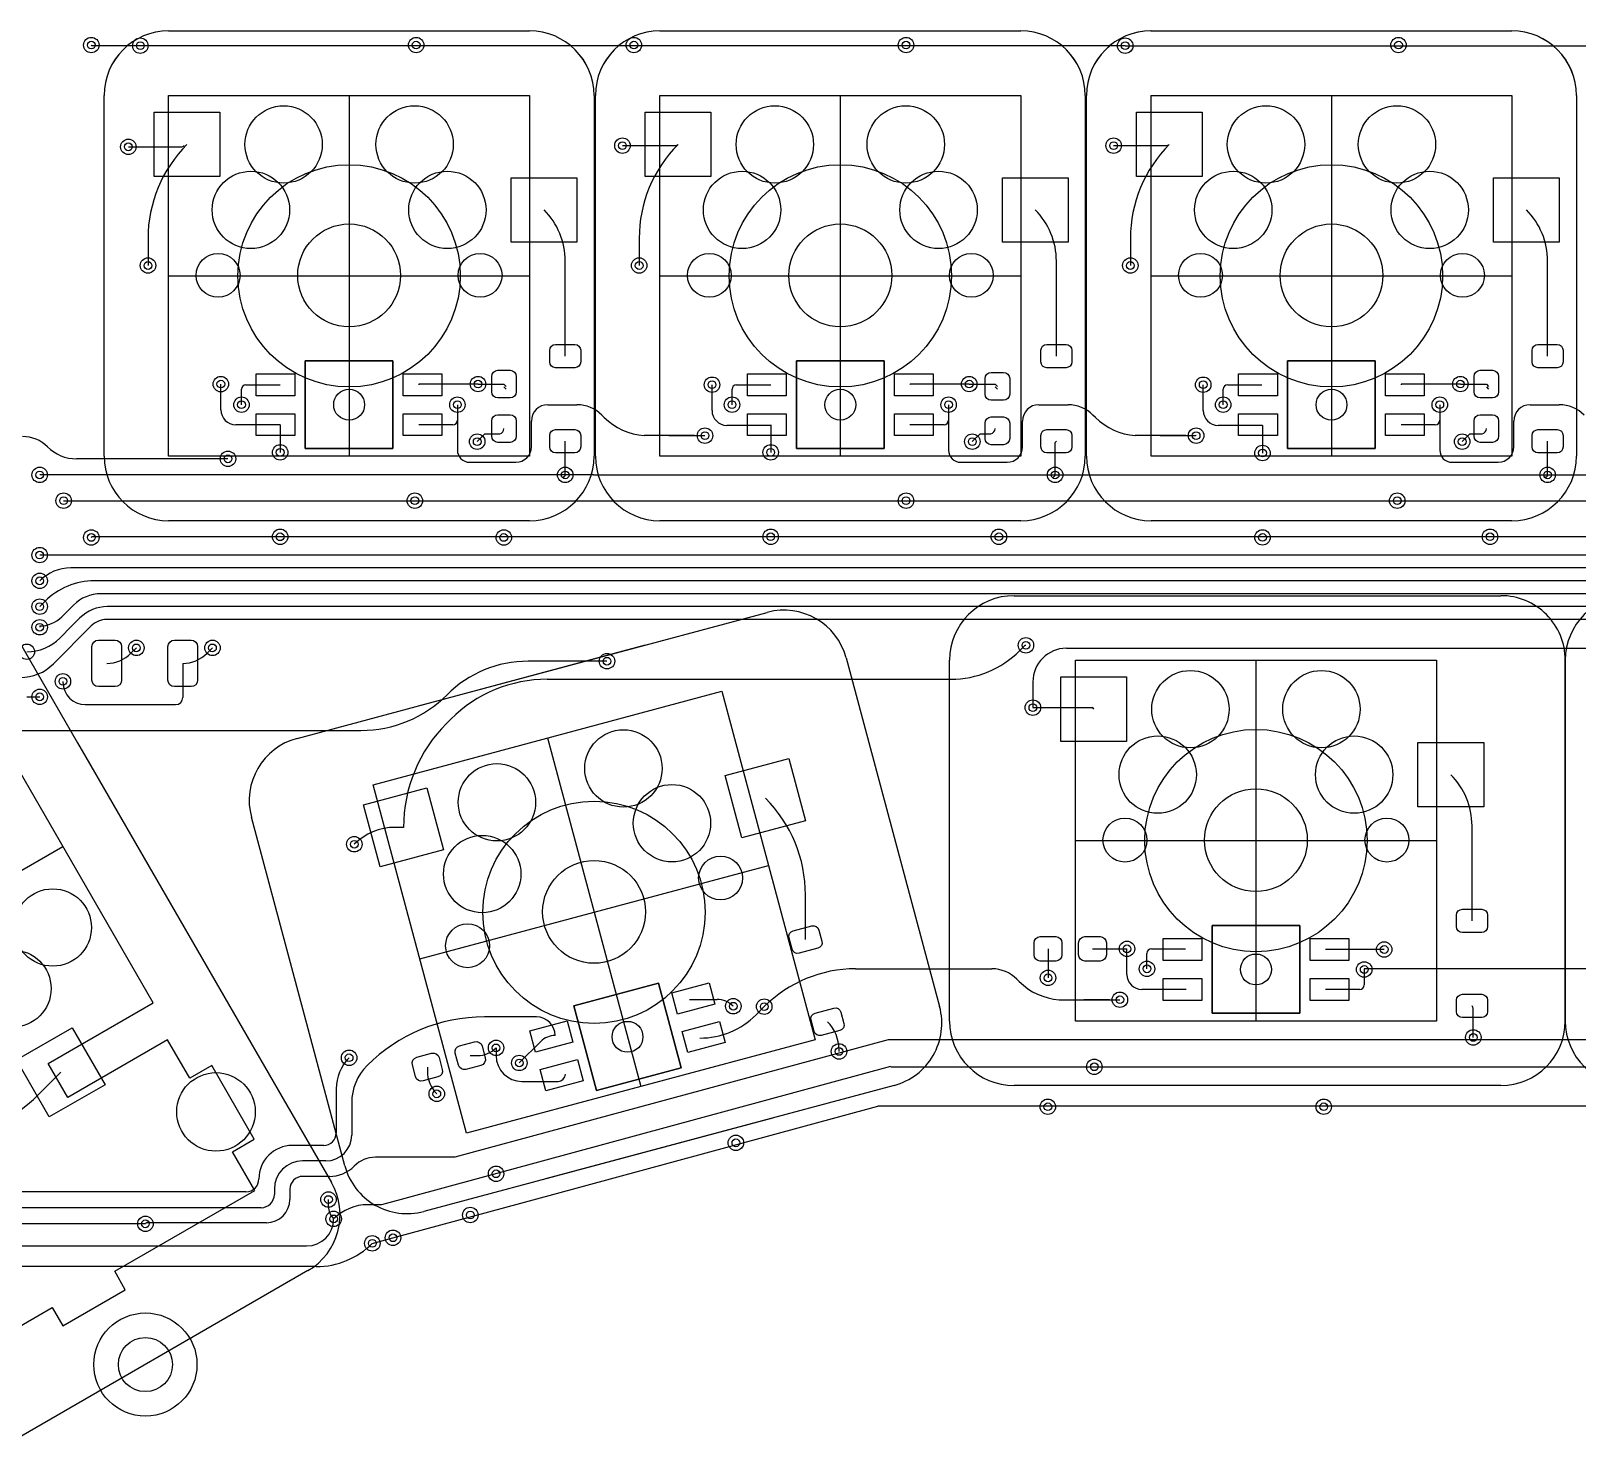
# Model space of a CAD drawing. Header units: millimetres. Extents: x -171 to 83, y -111 to 20.
# Drawn here: x -107.5 to -47.6, y -102.7 to -47.7 of the extents above; entities that cross this region are included whole.
import ezdxf

# ---------------------------------------------------------------- set-up
doc = ezdxf.new("R2010")
doc.units = ezdxf.units.MM
doc.layers.add('livello 5', color=18, linetype='Continuous', lineweight=25, true_color=0x000000)
doc.layers.add('livello 6', color=18, linetype='Continuous', lineweight=25, true_color=0x000000)

msp = doc.modelspace()

# ---------------------------------------------------------------- linework, layer by layer
at = {"layer": 'livello 5', "color": 250, "true_color": 0x3d3d3d, "flags": 128}
for points in [[(-102.198, -47.6503, 0.41421356), (-104.698, -50.1503)], [(-102.198, -47.6505, 0.41419013), (-104.698, -50.1505)], [(-85.699, -50.1503, 0.41421356), (-88.199, -47.6503)], [(-85.6991, -50.1504, 0.41421356), (-88.199, -47.6505)], [(-83.148, -47.6503, 0.41421356), (-85.648, -50.1503)], [(-83.148, -47.6505, 0.41419013), (-85.648, -50.1505)], [(-66.649, -50.1503, 0.41421356), (-69.149, -47.6503)], [(-66.6491, -50.1504, 0.41421356), (-69.149, -47.6505)], [(-64.099, -47.6505, 0.41419013), (-66.599, -50.1505)], [(-64.098, -47.6503, 0.41421356), (-66.598, -50.1503)], [(-47.6001, -50.1504, 0.41421356), (-50.1, -47.6505)], [(-47.599, -50.1503, 0.41421356), (-50.099, -47.6503)], [(-104.698, -64.15, 0.41421356), (-102.198, -66.65)], [(-88.199, -66.65, 0.41421356), (-85.699, -64.15)], [(-85.648, -64.15, 0.41421356), (-83.148, -66.65)], [(-69.149, -66.65, 0.41421356), (-66.649, -64.15)], [(-66.598, -64.15, 0.41421356), (-64.098, -66.65)], [(-50.099, -66.65, 0.41421356), (-47.599, -64.15)], [(-69.4109, -69.5581, 0.41421356), (-71.9109, -72.0581)], [(-48.0298, -72.0581, 0.41422528), (-50.5299, -69.5581)], [(-45.5299, -69.5581, 0.41421356), (-48.0299, -72.0581)], [(-75.9201, -71.9733, 0.4141983), (-78.982, -70.2055)], [(-97.2196, -75.0923, 0.41420738), (-98.9874, -78.1541)], [(-74.0645, -88.5578, 0.41422173), (-72.2967, -85.4959)], [(-71.9108, -86.0578, 0.41420185), (-69.4109, -88.5578)], [(-50.5299, -88.5578, 0.41421356), (-48.0299, -86.0578)], [(-48.0298, -86.0578, 0.41420185), (-45.5299, -88.5578)], [(-95.364, -91.6768, 0.41422173), (-92.3021, -93.4446)], [(-96.7997, -95.7408, 0.41419754), (-95.8846, -92.3257)]]:
    msp.add_lwpolyline(points, format="xyb", dxfattribs=at)
for points in [[(-102.198, -47.6503), (-88.199, -47.6503)], [(-102.198, -47.6504), (-88.199, -47.6504)], [(-83.148, -47.6503), (-69.149, -47.6503)], [(-83.148, -47.6504), (-69.149, -47.6504)], [(-64.099, -47.6504), (-50.1, -47.6504)], [(-64.098, -47.6503), (-50.099, -47.6503)], [(-104.698, -64.15), (-104.698, -50.1503)], [(-102.198, -50.1503), (-88.199, -50.1503)], [(-102.198, -64.15), (-102.198, -50.1503)], [(-102.198, -50.1504), (-88.199, -50.1504)], [(-95.1985, -50.1504), (-95.1985, -64.1504)], [(-88.199, -50.1503), (-88.199, -64.15)], [(-85.699, -50.1503), (-85.699, -64.15)], [(-85.648, -64.15), (-85.648, -50.1503)], [(-83.148, -50.1503), (-69.149, -50.1503)], [(-83.148, -64.15), (-83.148, -50.1503)], [(-83.148, -50.1504), (-69.149, -50.1504)], [(-76.1485, -50.1504), (-76.1485, -64.1504)], [(-69.149, -50.1503), (-69.149, -64.15)], [(-66.649, -50.1503), (-66.649, -64.15)], [(-66.598, -64.15), (-66.598, -50.1503)], [(-64.099, -50.1504), (-50.1, -50.1504)], [(-64.098, -64.15), (-64.098, -50.1503)], [(-64.098, -50.1503), (-50.099, -50.1503)], [(-57.0985, -50.1504), (-57.0985, -64.1504)], [(-50.099, -50.1503), (-50.099, -64.15)], [(-47.599, -50.1503), (-47.599, -64.15)], [(-102.198, -57.1504), (-88.199, -57.1504)], [(-102.198, -57.1504), (-88.199, -57.1504)], [(-83.148, -57.1504), (-69.149, -57.1504)], [(-83.148, -57.1504), (-69.149, -57.1504)], [(-64.098, -57.1504), (-50.099, -57.1504)], [(-64.098, -57.1504), (-50.099, -57.1504)], [(-112.4091, -63.7045), (-105.7362, -75.2623)], [(-88.199, -64.15), (-102.198, -64.15)], [(-69.149, -64.15), (-83.148, -64.15)], [(-50.099, -64.15), (-64.098, -64.15)], [(-88.199, -66.65), (-102.198, -66.65)], [(-69.149, -66.65), (-83.148, -66.65)], [(-50.099, -66.65), (-64.098, -66.65)], [(-69.4109, -69.5581), (-55.4119, -69.5581)], [(-64.5289, -69.5581), (-50.5299, -69.5581)], [(-92.504, -73.8287), (-78.982, -70.2055)], [(-97.2196, -75.0923), (-83.6976, -71.4691)], [(-75.9201, -71.9733), (-72.2967, -85.4959)], [(-71.9109, -86.0578), (-71.9109, -72.0581)], [(-67.0289, -86.0576), (-67.0289, -72.0581)], [(-67.0289, -72.0581), (-53.0299, -72.0581)], [(-60.0294, -72.0579), (-60.0294, -86.0579)], [(-53.0299, -72.0581), (-53.0299, -86.0576)], [(-48.0299, -86.0578), (-48.0299, -72.0581)], [(-48.0299, -72.0581), (-48.0299, -86.0578)], [(-102.7994, -85.3495), (-109.7994, -73.2251)], [(-94.2722, -76.8907), (-80.7493, -73.2672)], [(-80.7493, -73.2672), (-77.1259, -86.7897)], [(-105.7362, -75.2623), (-105.4096, -75.828)], [(-87.5108, -75.0788), (-83.8873, -88.6018)], [(-105.4096, -75.828), (-95.8846, -92.3257)], [(-90.6489, -90.4132), (-94.2722, -76.8907)], [(-95.364, -91.6768), (-98.9874, -78.1541)], [(-67.0289, -79.0579), (-53.0299, -79.0579)], [(-118.4234, -86.2871), (-106.2991, -79.2871)], [(-118.4233, -86.287), (-106.2992, -79.2872)], [(-92.46, -83.6519), (-78.938, -80.0287)], [(-106.8701, -87.6997), (-102.7994, -85.3495)], [(-53.0299, -86.0576), (-67.0289, -86.0576)], [(-102.2361, -86.7852), (-106.1076, -89.0204)], [(-101.3741, -88.2782), (-102.2361, -86.7852)], [(-77.1259, -86.7897), (-90.6489, -90.4132)], [(-106.1076, -89.0204), (-106.8701, -87.6997)], [(-100.5256, -87.7883), (-101.3741, -88.2782)], [(-98.8751, -90.6471), (-100.5256, -87.7883)], [(-74.0645, -88.5578), (-87.5865, -92.181)], [(-55.4119, -88.5578), (-69.4109, -88.5578)], [(-50.5299, -88.5578), (-64.5289, -88.5578)], [(-78.7801, -89.8214), (-92.3021, -93.4446)], [(-99.7236, -91.137), (-98.8751, -90.6471)], [(-98.8611, -92.6309), (-99.7236, -91.137)], [(-104.2912, -95.7659), (-98.8611, -92.6309)], [(-96.7997, -95.7408), (-108.9238, -102.7407)], [(-103.8792, -96.4795), (-104.2912, -95.7659)], [(-106.3042, -97.8796), (-103.8792, -96.4795)], [(-109.5136, -98.7811), (-106.7162, -97.166)], [(-106.7162, -97.166), (-106.3042, -97.8796)]]:
    msp.add_lwpolyline(points, dxfattribs=at)
at = {"layer": 'livello 5', "color": 250, "true_color": 0x2f2d31, "flags": 128}
for points in [[(-96.8985, -60.4504), (-93.4985, -60.4504)], [(-96.8985, -63.8504), (-96.8985, -60.4504)], [(-93.4985, -60.4504), (-96.8985, -60.4504)], [(-96.8985, -60.4504), (-96.8985, -63.8504)], [(-93.4985, -60.4504), (-93.4985, -63.8504)], [(-93.4985, -63.8504), (-93.4985, -60.4504)], [(-77.8485, -60.4504), (-74.4485, -60.4504)], [(-77.8485, -63.8504), (-77.8485, -60.4504)], [(-74.4485, -60.4504), (-77.8485, -60.4504)], [(-77.8485, -60.4504), (-77.8485, -63.8504)], [(-74.4485, -60.4504), (-74.4485, -63.8504)], [(-74.4485, -63.8504), (-74.4485, -60.4504)], [(-58.7985, -60.4504), (-55.3985, -60.4504)], [(-58.7985, -63.8504), (-58.7985, -60.4504)], [(-55.3985, -60.4504), (-58.7985, -60.4504)], [(-58.7985, -60.4504), (-58.7985, -63.8504)], [(-55.3985, -60.4504), (-55.3985, -63.8504)], [(-55.3985, -63.8504), (-55.3985, -60.4504)], [(-93.4985, -63.8504), (-96.8985, -63.8504)], [(-96.8985, -63.8504), (-93.4985, -63.8504)], [(-74.4485, -63.8504), (-77.8485, -63.8504)], [(-77.8485, -63.8504), (-74.4485, -63.8504)], [(-55.3985, -63.8504), (-58.7985, -63.8504)], [(-58.7985, -63.8504), (-55.3985, -63.8504)], [(-61.7294, -85.7579), (-61.7294, -82.3579)], [(-61.7294, -82.3579), (-58.3294, -82.3579)], [(-58.3294, -82.3579), (-61.7294, -82.3579)], [(-61.7294, -82.3579), (-61.7294, -85.7579)], [(-58.3294, -82.3579), (-58.3294, -85.7579)], [(-58.3294, -85.7579), (-58.3294, -82.3579)], [(-86.4827, -85.4673), (-83.1986, -84.5873)], [(-83.1986, -84.5873), (-86.4827, -85.4673)], [(-83.1986, -84.5873), (-82.3186, -87.8715)], [(-82.3186, -87.8715), (-83.1986, -84.5873)], [(-85.6028, -88.7514), (-86.4827, -85.4673)], [(-86.4827, -85.4673), (-85.6028, -88.7514)], [(-58.3294, -85.7579), (-61.7294, -85.7579)], [(-61.7294, -85.7579), (-58.3294, -85.7579)], [(-82.3186, -87.8715), (-85.6028, -88.7514)], [(-85.6028, -88.7514), (-82.3186, -87.8715)]]:
    msp.add_lwpolyline(points, dxfattribs=at)
at = {"layer": 'livello 5', "color": 250, "true_color": 0x3d3d3d}
for centre in [(-95.1985, -57.1504), (-76.1485, -57.1504), (-57.0985, -57.1504), (-60.0294, -79.0579), (-85.699, -81.8403)]:
    msp.add_circle(centre, 4.3114, dxfattribs=at)
at = {"layer": 'livello 6', "color": 133, "true_color": 0x37cbcb, "flags": 128}
for points in [[(-105.1756, -48.223), (-105.1985, -48.2)], [(-103.2985, -48.223), (-105.1756, -48.223)], [(-65.0985, -48.223), (-103.2985, -48.223)], [(-65.0985, -48.223), (-14.4485, -48.223)], [(-100.2135, -50.804), (-100.2135, -53.304), (-102.7635, -53.304), (-102.7635, -50.804), (-100.2135, -50.804)], [(-81.1635, -50.804), (-81.1635, -53.304), (-83.7135, -53.304), (-83.7135, -50.804), (-81.1635, -50.804)], [(-62.1135, -50.804), (-62.1135, -53.304), (-64.6635, -53.304), (-64.6635, -50.804), (-62.1135, -50.804)], [(-103.7604, -52.1466), (-101.7123, -52.1466)], [(-84.5985, -52.1003), (-82.5504, -52.1003)], [(-65.5485, -52.1003), (-63.5004, -52.1003)], [(-86.3635, -53.3439), (-86.3635, -55.8439), (-88.9135, -55.8439), (-88.9135, -53.3439), (-86.3635, -53.3439)], [(-67.3135, -53.3439), (-67.3135, -55.8439), (-69.8635, -55.8439), (-69.8635, -53.3439), (-67.3135, -53.3439)], [(-48.2635, -53.3439), (-48.2635, -55.8439), (-50.8135, -55.8439), (-50.8135, -53.3439), (-48.2635, -53.3439)], [(-102.9985, -55.6994), (-102.9985, -56.7504)], [(-83.9485, -55.6994), (-83.9485, -56.7504)], [(-64.8985, -55.6994), (-64.8985, -56.7504)], [(-86.8172, -60.2651), (-86.8172, -56.5768)], [(-67.7672, -60.2651), (-67.7672, -56.5768)], [(-48.7172, -60.2651), (-48.7172, -56.5768)], [(-86.4422, -59.8151), (-86.3561, -59.8322), (-86.2831, -59.881), (-86.2344, -59.954), (-86.2172, -60.0401), (-86.2172, -60.4901), (-86.2344, -60.5762), (-86.2831, -60.6492), (-86.3561, -60.6979), (-86.4422, -60.7151), (-87.1922, -60.7151), (-87.2783, -60.6979), (-87.3513, -60.6492), (-87.4001, -60.5762), (-87.4172, -60.4901), (-87.4172, -60.0401), (-87.4001, -59.954), (-87.3513, -59.881), (-87.2783, -59.8322), (-87.1922, -59.8151), (-86.4422, -59.8151)], [(-67.3922, -59.8151), (-67.3061, -59.8322), (-67.2331, -59.881), (-67.1844, -59.954), (-67.1672, -60.0401), (-67.1672, -60.4901), (-67.1844, -60.5762), (-67.2331, -60.6492), (-67.3061, -60.6979), (-67.3922, -60.7151), (-68.1422, -60.7151), (-68.2283, -60.6979), (-68.3013, -60.6492), (-68.3501, -60.5762), (-68.3672, -60.4901), (-68.3672, -60.0401), (-68.3501, -59.954), (-68.3013, -59.881), (-68.2283, -59.8322), (-68.1422, -59.8151), (-67.3922, -59.8151)], [(-48.3422, -59.8151), (-48.2561, -59.8322), (-48.1831, -59.881), (-48.1344, -59.954), (-48.1172, -60.0401), (-48.1172, -60.4901), (-48.1344, -60.5762), (-48.1831, -60.6492), (-48.2561, -60.6979), (-48.3422, -60.7151), (-49.0922, -60.7151), (-49.1783, -60.6979), (-49.2513, -60.6492), (-49.3001, -60.5762), (-49.3172, -60.4901), (-49.3172, -60.0401), (-49.3001, -59.954), (-49.2513, -59.881), (-49.1783, -59.8322), (-49.0922, -59.8151), (-48.3422, -59.8151)], [(-98.7985, -61.8005), (-98.7985, -60.9504), (-97.2985, -60.9504), (-97.2985, -61.8005), (-98.7985, -61.8005)], [(-93.0985, -61.8005), (-93.0985, -60.9504), (-91.5985, -60.9504), (-91.5985, -61.8005), (-93.0985, -61.8005)], [(-88.9547, -60.8129), (-88.8638, -60.831), (-88.7868, -60.8825), (-88.7353, -60.9596), (-88.7172, -61.0505), (-88.7172, -61.6504), (-88.7353, -61.7413), (-88.7868, -61.8184), (-88.8638, -61.8699), (-88.9547, -61.8879), (-89.4297, -61.8879), (-89.5206, -61.8699), (-89.5976, -61.8184), (-89.6491, -61.7413), (-89.6672, -61.6504), (-89.6672, -61.0505), (-89.6491, -60.9596), (-89.5976, -60.8825), (-89.5206, -60.831), (-89.4297, -60.8129), (-88.9547, -60.8129)], [(-79.7485, -61.8005), (-79.7485, -60.9504), (-78.2485, -60.9504), (-78.2485, -61.8005), (-79.7485, -61.8005)], [(-74.0485, -61.8005), (-74.0485, -60.9504), (-72.5485, -60.9504), (-72.5485, -61.8005), (-74.0485, -61.8005)], [(-69.8173, -60.9004), (-69.7264, -60.9184), (-69.6494, -60.9699), (-69.5979, -61.047), (-69.5798, -61.1379), (-69.5798, -61.7379), (-69.5979, -61.8287), (-69.6494, -61.9058), (-69.7264, -61.9573), (-69.8173, -61.9754), (-70.2923, -61.9754), (-70.3832, -61.9573), (-70.4602, -61.9058), (-70.5117, -61.8287), (-70.5298, -61.7379), (-70.5298, -61.1379), (-70.5117, -61.047), (-70.4602, -60.9699), (-70.3832, -60.9184), (-70.2923, -60.9004), (-69.8173, -60.9004)], [(-60.6985, -61.8005), (-60.6985, -60.9504), (-59.1985, -60.9504), (-59.1985, -61.8005), (-60.6985, -61.8005)], [(-54.9985, -61.8005), (-54.9985, -60.9504), (-53.4985, -60.9504), (-53.4985, -61.8005), (-54.9985, -61.8005)], [(-50.8547, -60.8129), (-50.7638, -60.831), (-50.6868, -60.8825), (-50.6353, -60.9596), (-50.6172, -61.0505), (-50.6172, -61.6504), (-50.6353, -61.7413), (-50.6868, -61.8184), (-50.7638, -61.8699), (-50.8547, -61.8879), (-51.3297, -61.8879), (-51.4206, -61.8699), (-51.4976, -61.8184), (-51.5491, -61.7413), (-51.5672, -61.6504), (-51.5672, -61.0505), (-51.5491, -60.9596), (-51.4976, -60.8825), (-51.4206, -60.831), (-51.3297, -60.8129), (-50.8547, -60.8129)], [(-100.1735, -62.3505), (-100.1735, -61.3505)], [(-99.3735, -62.1505), (-99.3735, -61.5505)], [(-99.1985, -61.3755), (-97.8735, -61.3755)], [(-90.1985, -61.3504), (-92.4735, -61.3504)], [(-90.1985, -61.3504), (-89.1922, -61.3504)], [(-89.1923, -61.4565), (-89.1048, -61.544)], [(-89.1922, -61.3504), (-89.1048, -61.4379)], [(-81.1235, -62.3754), (-81.1235, -61.3754)], [(-80.3485, -62.1504), (-80.3485, -61.5505)], [(-80.1735, -61.3754), (-78.8485, -61.3754)], [(-71.1485, -61.3504), (-73.4235, -61.3504)], [(-71.1485, -61.3504), (-70.1422, -61.3504)], [(-70.1423, -61.4565), (-70.0548, -61.544)], [(-70.1422, -61.3504), (-70.0548, -61.4379)], [(-62.0735, -62.3754), (-62.0735, -61.3754)], [(-61.2985, -62.1504), (-61.2985, -61.5505)], [(-61.1235, -61.3754), (-59.7985, -61.3754)], [(-52.0985, -61.3504), (-54.3735, -61.3504)], [(-52.0985, -61.3504), (-51.0922, -61.3504)], [(-51.0923, -61.4565), (-51.0048, -61.544)], [(-51.0922, -61.3504), (-51.0048, -61.4379)], [(-90.9985, -62.1504), (-90.9985, -62.7504)], [(-90.9985, -62.1504), (-90.9985, -62.7504)], [(-87.4971, -62.1504), (-86.3642, -62.1504)], [(-71.9485, -62.1504), (-71.9485, -62.7504)], [(-71.9485, -62.1504), (-71.9485, -62.7504)], [(-68.4472, -62.1504), (-67.3142, -62.1504)], [(-52.8985, -62.1504), (-52.8985, -62.7504)], [(-52.8985, -62.1504), (-52.8985, -62.7504)], [(-49.3972, -62.1504), (-48.2642, -62.1504)], [(-97.8735, -62.9255), (-99.5985, -62.9255)], [(-98.7985, -63.3504), (-98.7985, -62.5004), (-97.2985, -62.5004), (-97.2985, -63.3504), (-98.7985, -63.3504)], [(-97.8735, -62.9255), (-97.8735, -64.0003)], [(-93.0985, -63.3504), (-93.0985, -62.5004), (-91.5985, -62.5004), (-91.5985, -63.3504), (-93.0985, -63.3504)], [(-91.1735, -62.9255), (-92.4985, -62.9255)], [(-91.1735, -62.9255), (-92.4985, -62.9255)], [(-90.9985, -62.7504), (-90.9985, -63.9152)], [(-88.9547, -62.5379), (-88.8638, -62.556), (-88.7868, -62.6075), (-88.7353, -62.6846), (-88.7172, -62.7754), (-88.7172, -63.3754), (-88.7353, -63.4663), (-88.7868, -63.5434), (-88.8638, -63.5949), (-88.9547, -63.613), (-89.4297, -63.613), (-89.5206, -63.5949), (-89.5976, -63.5434), (-89.6491, -63.4663), (-89.6672, -63.3754), (-89.6672, -62.7754), (-89.6491, -62.6846), (-89.5976, -62.6075), (-89.5206, -62.556), (-89.4297, -62.5379), (-88.9547, -62.5379)], [(-88.1302, -63.7835), (-88.1302, -62.7835)], [(-85.3057, -62.6433), (-85.3985, -62.5505)], [(-78.8235, -62.9504), (-80.5485, -62.9504)], [(-79.7485, -63.3504), (-79.7485, -62.5004), (-78.2485, -62.5004), (-78.2485, -63.3504), (-79.7485, -63.3504)], [(-78.8485, -62.9255), (-78.8485, -64.0003)], [(-74.0485, -63.3504), (-74.0485, -62.5004), (-72.5485, -62.5004), (-72.5485, -63.3504), (-74.0485, -63.3504)], [(-72.1235, -62.9255), (-73.4485, -62.9255)], [(-72.1235, -62.9255), (-73.4485, -62.9255)], [(-71.9485, -62.7504), (-71.9485, -63.9152)], [(-69.8173, -62.6254), (-69.7264, -62.6434), (-69.6494, -62.6949), (-69.5979, -62.772), (-69.5798, -62.8629), (-69.5798, -63.4629), (-69.5979, -63.5537), (-69.6494, -63.6308), (-69.7264, -63.6823), (-69.8173, -63.7004), (-70.2923, -63.7004), (-70.3832, -63.6823), (-70.4602, -63.6308), (-70.5117, -63.5537), (-70.5298, -63.4629), (-70.5298, -62.8629), (-70.5117, -62.772), (-70.4602, -62.6949), (-70.3832, -62.6434), (-70.2923, -62.6254), (-69.8173, -62.6254)], [(-69.0802, -63.7835), (-69.0802, -62.7835)], [(-66.2557, -62.6433), (-66.3485, -62.5505)], [(-59.7735, -62.9504), (-61.4985, -62.9504)], [(-60.6985, -63.3504), (-60.6985, -62.5004), (-59.1985, -62.5004), (-59.1985, -63.3504), (-60.6985, -63.3504)], [(-59.7735, -62.9504), (-59.7735, -64.0253)], [(-54.9985, -63.3504), (-54.9985, -62.5004), (-53.4985, -62.5004), (-53.4985, -63.3504), (-54.9985, -63.3504)], [(-53.0735, -62.9255), (-54.3985, -62.9255)], [(-53.0735, -62.9255), (-54.3985, -62.9255)], [(-52.8985, -62.7504), (-52.8985, -63.9152)], [(-50.8547, -62.5379), (-50.7638, -62.556), (-50.6868, -62.6075), (-50.6353, -62.6846), (-50.6172, -62.7754), (-50.6172, -63.3754), (-50.6353, -63.4663), (-50.6868, -63.5434), (-50.7638, -63.5949), (-50.8547, -63.613), (-51.3297, -63.613), (-51.4206, -63.5949), (-51.4976, -63.5434), (-51.5491, -63.4663), (-51.5672, -63.3754), (-51.5672, -62.7754), (-51.5491, -62.6846), (-51.4976, -62.6075), (-51.4206, -62.556), (-51.3297, -62.5379), (-50.8547, -62.5379)], [(-50.0302, -63.7835), (-50.0302, -62.7835)], [(-90.2302, -63.5835), (-89.9296, -63.2829)], [(-89.9296, -63.2829), (-89.359, -63.2829)], [(-86.4422, -63.1151), (-86.3561, -63.1322), (-86.2831, -63.181), (-86.2344, -63.254), (-86.2172, -63.3401), (-86.2172, -63.7901), (-86.2344, -63.8762), (-86.2831, -63.9492), (-86.3561, -63.9979), (-86.4422, -64.0151), (-87.1922, -64.0151), (-87.2783, -63.9979), (-87.3513, -63.9492), (-87.4001, -63.8762), (-87.4172, -63.7901), (-87.4172, -63.3401), (-87.4001, -63.254), (-87.3513, -63.181), (-87.2783, -63.1322), (-87.1922, -63.1151), (-86.4422, -63.1151)], [(-82.7985, -63.3481), (-83.7566, -63.3481)], [(-82.7985, -63.3481), (-81.4042, -63.3481)], [(-81.8009, -63.3481), (-82.7985, -63.3481)], [(-81.7985, -63.3504), (-81.8009, -63.3481)], [(-71.0302, -63.5835), (-70.7296, -63.2829)], [(-70.7296, -63.2829), (-70.309, -63.2829)], [(-67.3922, -63.1151), (-67.3061, -63.1322), (-67.2331, -63.181), (-67.1844, -63.254), (-67.1672, -63.3401), (-67.1672, -63.7901), (-67.1844, -63.8762), (-67.2331, -63.9492), (-67.3061, -63.9979), (-67.3922, -64.0151), (-68.1422, -64.0151), (-68.2283, -63.9979), (-68.3013, -63.9492), (-68.3501, -63.8762), (-68.3672, -63.7901), (-68.3672, -63.3401), (-68.3501, -63.254), (-68.3013, -63.181), (-68.2283, -63.1322), (-68.1422, -63.1151), (-67.3922, -63.1151)], [(-63.7485, -63.3481), (-64.7066, -63.3481)], [(-62.7509, -63.3481), (-63.7485, -63.3481)], [(-63.7485, -63.3481), (-62.3542, -63.3481)], [(-62.7485, -63.3504), (-62.7509, -63.3481)], [(-52.0302, -63.5835), (-51.7296, -63.2829)], [(-51.7296, -63.2829), (-51.259, -63.2829)], [(-48.3422, -63.1151), (-48.2561, -63.1322), (-48.1831, -63.181), (-48.1344, -63.254), (-48.1172, -63.3401), (-48.1172, -63.7901), (-48.1344, -63.8762), (-48.1831, -63.9492), (-48.2561, -63.9979), (-48.3422, -64.0151), (-49.0922, -64.0151), (-49.1783, -63.9979), (-49.2513, -63.9492), (-49.3001, -63.8762), (-49.3172, -63.7901), (-49.3172, -63.3401), (-49.3001, -63.254), (-49.2513, -63.181), (-49.1783, -63.1322), (-49.0922, -63.1151), (-48.3422, -63.1151)], [(-86.8172, -64.8731), (-86.8172, -63.5651)], [(-67.8172, -63.6151), (-67.7672, -63.5651)], [(-67.8172, -64.8731), (-67.8172, -63.6151)], [(-48.7172, -64.8731), (-48.7172, -63.5651)], [(-99.8985, -64.2486), (-105.7756, -64.2486)], [(-90.5302, -64.3835), (-88.7302, -64.3835)], [(-71.4802, -64.3835), (-69.6802, -64.3835)], [(-52.4302, -64.3835), (-50.6302, -64.3835)], [(-105.6985, -64.8731), (-107.1985, -64.8731)], [(-85.7172, -64.8731), (-105.6985, -64.8731)], [(-85.7172, -64.8731), (-11.4485, -64.8731)], [(-106.2717, -65.8731), (-12.7985, -65.8731)], [(-105.1717, -67.2731), (-105.1985, -67.3)], [(-13.6985, -67.2731), (-105.1717, -67.2731)], [(-104.9485, -67.9835), (-107.1985, -67.9835)], [(-21.1985, -67.9835), (-104.9485, -67.9835)], [(-104.9485, -68.4835), (-105.9914, -68.4835)], [(-20.9485, -68.4835), (-104.9485, -68.4835)], [(-16.9485, -68.9835), (-105.0772, -68.9835)], [(-18.6985, -69.4835), (-104.8272, -69.4835)], [(-106.9914, -69.7764), (-107.1985, -69.9835)], [(-105.8879, -69.9228), (-106.1985, -70.2335)], [(-20.4485, -69.9835), (-104.5772, -69.9835)], [(-107.1985, -70.7335), (-107.1985, -70.783)], [(-105.1985, -70.7335), (-106.6682, -72.2032)], [(-105.9485, -70.7335), (-106.4182, -71.2032)], [(-106.1985, -70.2335), (-106.345, -70.3799)], [(-105.6379, -70.4228), (-105.9485, -70.7335)], [(-19.4485, -70.4835), (-104.595, -70.4835)], [(-104.0235, -72.8335), (-104.0426, -72.9292), (-104.0968, -73.0103), (-104.1779, -73.0645), (-104.2735, -73.0835), (-104.9235, -73.0835), (-105.0192, -73.0645), (-105.1003, -73.0103), (-105.1545, -72.9292), (-105.1735, -72.8335), (-105.1735, -71.5335), (-105.1545, -71.4378), (-105.1003, -71.3567), (-105.0192, -71.3025), (-104.9235, -71.2835), (-104.2735, -71.2835), (-104.1779, -71.3025), (-104.0968, -71.3567), (-104.0426, -71.4378), (-104.0235, -71.5335), (-104.0235, -72.8335)], [(-101.0735, -72.8335), (-101.0926, -72.9292), (-101.1468, -73.0103), (-101.2279, -73.0645), (-101.3235, -73.0835), (-101.9735, -73.0835), (-102.0692, -73.0645), (-102.1503, -73.0103), (-102.2045, -72.9292), (-102.2235, -72.8335), (-102.2235, -71.5335), (-102.2045, -71.4378), (-102.1503, -71.3567), (-102.0692, -71.3025), (-101.9735, -71.2835), (-101.3235, -71.2835), (-101.2279, -71.3025), (-101.1468, -71.3567), (-101.0926, -71.4378), (-101.0735, -71.5335), (-101.0735, -72.8335)], [(-103.6596, -71.7946), (-103.4485, -71.5835)], [(-100.7096, -71.7946), (-100.4985, -71.5835)], [(-69.0919, -71.5966), (-68.9779, -71.4826)], [(-68.9779, -71.4826), (-68.9494, -71.4826)], [(-67.3795, -71.6), (-47.0985, -71.6)], [(-101.6485, -72.1835), (-101.6485, -73.5018)], [(-85.1985, -72.1), (-88.2601, -72.1)], [(-106.2985, -72.8835), (-106.2985, -72.9152)], [(-87.5161, -72.8), (-71.8542, -72.8)], [(-68.6795, -72.9), (-68.6795, -73.9)], [(-65.0444, -72.7115), (-65.0444, -75.2115), (-67.5944, -75.2115), (-67.5944, -72.7115), (-65.0444, -72.7115)], [(-107.6985, -73.4835), (-107.1985, -73.4835)], [(-105.4302, -73.7835), (-101.9302, -73.7835)], [(-91.4211, -74.517), (-91.2513, -74.3472)], [(-68.6795, -73.9), (-66.3808, -73.9)], [(-111.1068, -74.7833), (-94.7382, -74.7833)], [(-51.1944, -75.2514), (-51.1944, -77.7514), (-53.7444, -77.7514), (-53.7444, -75.2514), (-51.1944, -75.2514)], [(-78.146, -75.8763), (-77.499, -78.2911), (-79.9621, -78.9511), (-80.6091, -76.5363), (-78.146, -75.8763)], [(-92.1815, -77.0075), (-91.5344, -79.4223), (-93.9976, -80.0823), (-94.6446, -77.6675), (-92.1815, -77.0075)], [(-93.0895, -78.5449), (-93.4169, -78.5449)], [(-51.6481, -82.1726), (-51.6481, -78.4843)], [(-77.4985, -82.9), (-77.4985, -81.169)], [(-51.2731, -81.7226), (-51.187, -81.7397), (-51.114, -81.7885), (-51.0652, -81.8615), (-51.0481, -81.9476), (-51.0481, -82.3976), (-51.0652, -82.4837), (-51.114, -82.5567), (-51.187, -82.6054), (-51.2731, -82.6226), (-52.0231, -82.6226), (-52.1092, -82.6054), (-52.1822, -82.5567), (-52.2309, -82.4837), (-52.2481, -82.3976), (-52.2481, -81.9476), (-52.2309, -81.8615), (-52.1822, -81.7885), (-52.1092, -81.7397), (-52.0231, -81.7226), (-51.2731, -81.7226)], [(-77.2528, -82.3683), (-77.1652, -82.3625), (-77.0821, -82.3908), (-77.0161, -82.4486), (-76.9772, -82.5274), (-76.8608, -82.962), (-76.855, -83.0496), (-76.8832, -83.1328), (-76.9411, -83.1988), (-77.0199, -83.2376), (-77.7443, -83.4317), (-77.8319, -83.4375), (-77.915, -83.4092), (-77.981, -83.3514), (-78.0199, -83.2726), (-78.1363, -82.838), (-78.1421, -82.7504), (-78.1139, -82.6672), (-78.056, -82.6012), (-77.9772, -82.5624), (-77.2528, -82.3683)], [(-67.5544, -83.4954), (-67.5725, -83.5863), (-67.6239, -83.6634), (-67.701, -83.7149), (-67.7919, -83.7329), (-68.3919, -83.7329), (-68.4828, -83.7149), (-68.5598, -83.6634), (-68.6113, -83.5863), (-68.6294, -83.4954), (-68.6294, -83.0205), (-68.6113, -82.9296), (-68.5598, -82.8525), (-68.4828, -82.801), (-68.3919, -82.7829), (-67.7919, -82.7829), (-67.701, -82.801), (-67.6239, -82.8525), (-67.5725, -82.9296), (-67.5544, -83.0205), (-67.5544, -83.4954)], [(-68.0919, -83.2579), (-68.0919, -84.3835)], [(-65.8294, -83.4954), (-65.8475, -83.5863), (-65.8989, -83.6634), (-65.976, -83.7149), (-66.0669, -83.7329), (-66.6669, -83.7329), (-66.7578, -83.7149), (-66.8348, -83.6634), (-66.8863, -83.5863), (-66.9044, -83.4954), (-66.9044, -83.0205), (-66.8863, -82.9296), (-66.8348, -82.8525), (-66.7578, -82.801), (-66.6669, -82.7829), (-66.0669, -82.7829), (-65.976, -82.801), (-65.8989, -82.8525), (-65.8475, -82.9296), (-65.8294, -83.0205), (-65.8294, -83.4954)], [(-66.3669, -83.2579), (-65.0294, -83.2579)], [(-65.0294, -84.2579), (-65.0294, -83.2579)], [(-64.0794, -83.2579), (-62.7544, -83.2579)], [(-62.1294, -82.8579), (-62.1294, -83.708), (-63.6294, -83.708), (-63.6294, -82.8579), (-62.1294, -82.8579)], [(-56.4294, -82.8579), (-56.4294, -83.708), (-57.9294, -83.708), (-57.9294, -82.8579), (-56.4294, -82.8579)], [(-55.0544, -83.2829), (-57.3294, -83.2829)], [(-64.2544, -84.0329), (-64.2544, -83.4329)], [(-75.5568, -84.0329), (-70.2701, -84.0329)], [(-69.3044, -84.4329), (-69.2115, -84.5258)], [(-62.1294, -84.4079), (-62.1294, -85.2579), (-63.6294, -85.2579), (-63.6294, -84.4079), (-62.1294, -84.4079)], [(-56.4294, -84.4079), (-56.4294, -85.2579), (-57.9294, -85.2579), (-57.9294, -84.4079), (-56.4294, -84.4079)], [(-46.3891, -84.0329), (-55.8294, -84.0329)], [(-55.8294, -84.0329), (-55.8294, -84.0579)], [(-55.8294, -84.0579), (-55.8294, -84.6579)], [(-81.2339, -84.5785), (-81.0139, -85.3995), (-82.4628, -85.7878), (-82.6828, -84.9667), (-81.2339, -84.5785)], [(-62.7294, -84.833), (-64.4544, -84.833)], [(-56.0044, -84.833), (-57.3294, -84.833)], [(-51.2731, -85.0226), (-51.187, -85.0397), (-51.114, -85.0885), (-51.0652, -85.1615), (-51.0481, -85.2476), (-51.0481, -85.6976), (-51.0652, -85.7837), (-51.114, -85.8567), (-51.187, -85.9054), (-51.2731, -85.9226), (-52.0231, -85.9226), (-52.1092, -85.9054), (-52.1822, -85.8567), (-52.2309, -85.7837), (-52.2481, -85.6976), (-52.2481, -85.2476), (-52.2309, -85.1615), (-52.1822, -85.0885), (-52.1092, -85.0397), (-52.0231, -85.0226), (-51.2731, -85.0226)], [(-81.9933, -85.222), (-80.9299, -85.222)], [(-79.4166, -85.818), (-79.0985, -85.5)], [(-76.3987, -85.5558), (-76.3111, -85.5501), (-76.228, -85.5783), (-76.162, -85.6362), (-76.1231, -85.7149), (-76.0067, -86.1496), (-76.0009, -86.2372), (-76.0291, -86.3203), (-76.087, -86.3863), (-76.1658, -86.4252), (-76.8902, -86.6193), (-76.9778, -86.625), (-77.0609, -86.5968), (-77.1269, -86.5389), (-77.1658, -86.4602), (-77.2822, -86.0255), (-77.288, -85.9379), (-77.2598, -85.8548), (-77.2019, -85.7888), (-77.1231, -85.7499), (-76.3987, -85.5558)], [(-67.6625, -85.2306), (-66.7044, -85.2306)], [(-66.7044, -85.2306), (-65.31, -85.2306)], [(-65.7067, -85.2306), (-66.7044, -85.2306)], [(-65.7044, -85.2329), (-65.7067, -85.2306)], [(-51.5985, -86.6956), (-51.5985, -85.5921)], [(-104.6615, -88.527), (-106.8266, -89.777), (-108.1016, -87.5686), (-105.9365, -86.3186), (-104.6615, -88.527)], [(-87.9289, -85.9), (-89.9514, -85.9)], [(-86.7397, -86.0538), (-86.5197, -86.8748), (-87.9686, -87.263), (-88.1886, -86.442), (-86.7397, -86.0538)], [(-80.8328, -86.0757), (-80.6128, -86.8967), (-82.0617, -87.285), (-82.2817, -86.4639), (-80.8328, -86.0757)], [(-74.2985, -86.7835), (-91.0985, -91.3435)], [(-89.9179, -87.4903), (-89.9118, -87.5828), (-89.9416, -87.6705), (-90.0027, -87.7402), (-90.0858, -87.7812), (-90.6654, -87.9365), (-90.7579, -87.9425), (-90.8456, -87.9127), (-90.9153, -87.8516), (-90.9563, -87.7685), (-91.0792, -87.3097), (-91.0853, -87.2172), (-91.0555, -87.1295), (-90.9944, -87.0598), (-90.9113, -87.0188), (-90.3317, -86.8635), (-90.2392, -86.8575), (-90.1515, -86.8873), (-90.0818, -86.9484), (-90.0408, -87.0315), (-89.9179, -87.4903)], [(-88.5985, -87.6835), (-87.7647, -86.8497)], [(-27.6985, -86.7835), (-74.2985, -86.7835)], [(-91.5841, -87.9368), (-91.5781, -88.0292), (-91.6078, -88.117), (-91.6689, -88.1866), (-91.7521, -88.2276), (-92.3316, -88.3829), (-92.4241, -88.389), (-92.5118, -88.3592), (-92.5815, -88.2981), (-92.6225, -88.215), (-92.7454, -87.7562), (-92.7515, -87.6637), (-92.7217, -87.5759), (-92.6606, -87.5063), (-92.5775, -87.4653), (-91.9979, -87.31), (-91.9055, -87.3039), (-91.8177, -87.3337), (-91.748, -87.3948), (-91.7071, -87.4779), (-91.5841, -87.9368)], [(-90.4985, -87.4), (-90.2228, -87.4)], [(-89.4985, -87.1), (-89.4985, -87.4)], [(-76.1985, -87.2385), (-76.1985, -87.164)], [(-107.2202, -88.8864), (-106.3815, -88.0478)], [(-74.1985, -87.8228), (-93.9485, -93.1835)], [(-92.1648, -87.8465), (-92.1648, -87.9994)], [(-86.3385, -87.551), (-86.1185, -88.372), (-87.5674, -88.7602), (-87.7874, -87.9392), (-86.3385, -87.551)], [(-74.1878, -87.8335), (-66.2985, -87.8335)], [(-66.2985, -87.8335), (-42.6199, -87.8335)], [(-95.6985, -88.6906), (-95.6985, -88.9835)], [(-88.4985, -88.4), (-87.0913, -88.4)], [(-95.6985, -88.9835), (-95.6985, -90.3974)], [(-95.0985, -89.232), (-95.0985, -90.4835)], [(-80.2985, -90.8835), (-74.6985, -89.3635)], [(-44.1985, -89.3635), (-74.6985, -89.3635)], [(-96.6985, -90.8835), (-97.3985, -90.8835)], [(-96.1846, -90.8835), (-96.6985, -90.8835)], [(-87.2985, -92.7835), (-80.2985, -90.8835)], [(-96.0985, -91.4835), (-97.0034, -91.4835)], [(-91.0985, -91.3435), (-94.1777, -91.3435)], [(-95.9642, -92.0835), (-96.9985, -92.0835)], [(-99.1985, -92.6835), (-110.0985, -92.6835)], [(-98.0985, -92.5786), (-98.0985, -92.7835)], [(-97.4985, -92.5835), (-97.4985, -92.9835)], [(-93.4985, -94.4664), (-87.2985, -92.7835)], [(-98.615, -93.3), (-110.35, -93.3)], [(-95.9985, -93.2507), (-95.9985, -92.9835)], [(-93.9485, -93.1835), (-94.4707, -93.1835)], [(-103.0985, -93.9245), (-110.9581, -93.9245)], [(-98.3985, -93.8835), (-103.0575, -93.8835)], [(-94.2985, -94.6835), (-93.4985, -94.4664)], [(-110.7985, -94.7835), (-96.8485, -94.7835)], [(-96.4713, -95.5835), (-110.8743, -95.5835)]]:
    msp.add_lwpolyline(points, dxfattribs=at)
for points in [[(-101.4886, -52.0539, 0.19891478), (-102.9985, -55.6994)], [(-101.7123, -52.1466, 0.19894675), (-101.6004, -52.1003)], [(-82.4386, -52.0539, 0.19891478), (-83.9485, -55.6994)], [(-82.5504, -52.1003, 0.1990148), (-82.4385, -52.0539)], [(-63.3886, -52.0539, 0.19891478), (-64.8985, -55.6994)], [(-63.5004, -52.1003, 0.1990148), (-63.3885, -52.0539)], [(-86.8172, -56.5768, 0.19890479), (-87.6385, -54.594)], [(-67.7672, -56.5768, 0.19890479), (-68.5885, -54.594)], [(-48.7172, -56.5768, 0.19890479), (-49.5385, -54.594)], [(-99.1985, -61.3755, 0.41421356), (-99.3735, -61.5505)], [(-92.4735, -61.3504, 0.41421356), (-92.4985, -61.3754)], [(-80.1735, -61.3754, 0.41421356), (-80.3485, -61.5504)], [(-73.4235, -61.3504, 0.41421356), (-73.4485, -61.3754)], [(-61.1235, -61.3754, 0.41421356), (-61.2985, -61.5504)], [(-54.3735, -61.3504, 0.41421356), (-54.3985, -61.3754)], [(-100.1735, -62.3505, 0.41421356), (-99.5985, -62.9255)], [(-87.4972, -62.1505, 0.41421356), (-88.1302, -62.7835)], [(-85.3985, -62.5504, 0.19890496), (-86.3642, -62.1505)], [(-68.4472, -62.1505, 0.41421356), (-69.0802, -62.7835)], [(-66.3485, -62.5504, 0.19890496), (-67.3142, -62.1505)], [(-49.3972, -62.1505, 0.41421356), (-50.0302, -62.7835)], [(-47.2985, -62.5504, 0.19890496), (-48.2642, -62.1505)], [(-91.1735, -62.9255, 0.41421356), (-90.9985, -62.7505)], [(-91.1735, -62.9255, 0.41421356), (-90.9985, -62.7505)], [(-85.3056, -62.6433, 0.18029176), (-83.7566, -63.3481)], [(-81.1235, -62.3755, 0.41416263), (-80.5485, -62.9504)], [(-72.1235, -62.9255, 0.41421356), (-71.9485, -62.7505)], [(-72.1235, -62.9255, 0.41421356), (-71.9485, -62.7505)], [(-66.2556, -62.6433, 0.18029176), (-64.7066, -63.3481)], [(-62.0735, -62.3755, 0.41416263), (-61.4985, -62.9504)], [(-53.0735, -62.9255, 0.41421356), (-52.8985, -62.7505)], [(-53.0735, -62.9255, 0.41421356), (-52.8985, -62.7505)], [(-106.8985, -63.7835, 0.19891284), (-107.8642, -63.3835)], [(-89.359, -63.2829, 0.34537141), (-89.1922, -63.0754)], [(-81.3986, -63.3505, 0.19784702), (-81.4042, -63.3481)], [(-70.309, -63.2829, 0.34537141), (-70.1422, -63.0754)], [(-62.3486, -63.3505, 0.19784702), (-62.3542, -63.3481)], [(-51.259, -63.2829, 0.34537141), (-51.0922, -63.0754)], [(-106.8986, -63.7835, 0.19891656), (-105.7756, -64.2486)], [(-90.9985, -63.9152, 0.41421356), (-90.5302, -64.3835)], [(-88.7302, -64.3835, 0.41421356), (-88.1302, -63.7835)], [(-71.9485, -63.9152, 0.41421356), (-71.4802, -64.3835)], [(-69.6802, -64.3835, 0.41421356), (-69.0802, -63.7835)], [(-52.8985, -63.9152, 0.41421356), (-52.4302, -64.3835)], [(-50.6302, -64.3835, 0.41421356), (-50.0302, -63.7835)], [(-86.8945, -64.9504, 0.41421356), (-86.8172, -64.8731)], [(-67.8945, -64.9504, 0.41421356), (-67.8172, -64.8731)], [(-48.7945, -64.9504, 0.41421356), (-48.7172, -64.8731)], [(-105.9914, -68.4835, 0.19891219), (-107.1985, -68.9835)], [(-105.0772, -68.9835, 0.19891187), (-106.9914, -69.7764)], [(-104.8272, -69.4835, 0.19891641), (-105.8879, -69.9228)], [(-104.5772, -69.9835, 0.19891641), (-105.6379, -70.4228)], [(-107.1985, -70.7335, 0.19890624), (-106.345, -70.3799)], [(-104.595, -70.4835, 0.19890958), (-105.1985, -70.7335)], [(-107.6985, -71.7335, 0.19890152), (-106.4182, -71.2032)], [(-104.5985, -72.1835, 0.19891278), (-103.6596, -71.7946)], [(-101.6485, -72.1835, 0.19891278), (-100.7096, -71.7946)], [(-71.8542, -72.8, 0.19891887), (-69.1985, -71.7)], [(-69.1985, -71.7, 0.00112671), (-69.0919, -71.5966)], [(-67.3795, -71.6, 0.41421356), (-68.6795, -72.9)], [(-107.9485, -72.7335, 0.19890152), (-106.6682, -72.2032)], [(-88.2601, -72.1, 0.19890674), (-91.3985, -73.4)], [(-106.2985, -72.9152, 0.41421356), (-105.4302, -73.7835)], [(-87.5161, -72.8, 0.19890769), (-91.2513, -74.3472)], [(-101.9302, -73.7835, 0.41421356), (-101.6485, -73.5018)], [(-94.7382, -74.7833, 0.19891804), (-91.3985, -73.4)], [(-66.3194, -73.9614, 0.41421356), (-66.3808, -73.9)], [(-91.4211, -74.517, 0.19891257), (-93.0895, -78.5449)], [(-51.648, -78.4843, 0.19890863), (-52.4694, -76.5015)], [(-77.4986, -81.169, 0.19891026), (-79.054, -77.4137)], [(-93.4169, -78.5448, 0.19890853), (-94.9985, -79.2)], [(-64.0794, -83.2579, 0.41421356), (-64.2544, -83.4329)], [(-75.5568, -84.033, 0.1989085), (-79.0985, -85.5)], [(-69.3044, -84.433, 0.19891284), (-70.2701, -84.033)], [(-69.2115, -84.5258, 0.18029176), (-67.6625, -85.2306)], [(-65.0294, -84.258, 0.41416263), (-64.4544, -84.8329)], [(-56.0044, -84.833, 0.41421356), (-55.8294, -84.658)], [(-80.2986, -85.4835, 0.19888741), (-80.9299, -85.222)], [(-65.3044, -85.2329, 0.1964892), (-65.31, -85.2306)], [(-51.5986, -85.5921, 0.19891143), (-51.6481, -85.4726)], [(-89.9514, -85.9, 0.19890853), (-94.4985, -87.7835)], [(-87.2093, -86.6196, 0.41421356), (-87.9289, -85.9)], [(-81.5921, -86.7192, 0.19890962), (-79.4166, -85.818)], [(-76.1986, -87.164, 0.19890243), (-76.6444, -86.0876)], [(-87.2093, -86.6196, 0.19890609), (-87.7647, -86.8497)], [(-95.1986, -87.4835, 0.19890588), (-95.6985, -88.6906)], [(-90.2228, -87.4, 0.19891393), (-89.4985, -87.1)], [(-89.4985, -87.4, 0.41421356), (-88.4985, -88.4)], [(-94.4986, -87.7835, 0.1989065), (-95.0985, -89.232)], [(-92.1647, -87.9994, 0.1989129), (-91.7985, -88.8835)], [(-87.0913, -88.4, 0.41421356), (-86.8081, -88.1168)], [(-111.5985, -90.7, 0.19891152), (-107.2202, -88.8864)], [(-96.1846, -90.8835, 0.41421356), (-95.6985, -90.3974)], [(-96.0985, -91.4835, 0.41421356), (-95.0985, -90.4835)], [(-97.3985, -90.8835, 0.41421356), (-98.6985, -92.1835)], [(-97.0034, -91.4835, 0.41421356), (-98.0985, -92.5786)], [(-95.9642, -92.0835, 0.19891284), (-94.9985, -91.6835)], [(-94.1777, -91.3435, 0.19891111), (-94.9985, -91.6835)], [(-99.1985, -92.6835, 0.41421356), (-98.6985, -92.1835)], [(-96.9985, -92.0835, 0.41421356), (-97.4985, -92.5835)], [(-98.615, -93.3, 0.41421356), (-98.0985, -92.7835)], [(-98.3985, -93.8835, 0.41421356), (-97.4985, -92.9835)], [(-95.9985, -93.2507, 0.19890958), (-95.7985, -93.7335)], [(-94.4707, -93.1835, 0.19891195), (-95.7985, -93.7335)], [(-103.0575, -93.8835, 0.41421356), (-103.0985, -93.9245)], [(-96.8485, -94.7835, 0.41421356), (-95.7985, -93.7335)], [(-96.4713, -95.5835, 0.19891248), (-94.2985, -94.6835)]]:
    msp.add_lwpolyline(points, format="xyb", dxfattribs=at)
at = {"layer": 'livello 6', "color": 250, "true_color": 0x2f2d31, "flags": 128}
for points in [[(-96.8985, -60.4504), (-93.4985, -60.4504)], [(-96.8985, -63.8504), (-96.8985, -60.4504)], [(-93.4985, -60.4504), (-96.8985, -60.4504)], [(-96.8985, -60.4504), (-96.8985, -63.8504)], [(-93.4985, -60.4504), (-93.4985, -63.8504)], [(-93.4985, -63.8504), (-93.4985, -60.4504)], [(-77.8485, -60.4504), (-74.4485, -60.4504)], [(-77.8485, -63.8504), (-77.8485, -60.4504)], [(-74.4485, -60.4504), (-77.8485, -60.4504)], [(-77.8485, -60.4504), (-77.8485, -63.8504)], [(-74.4485, -60.4504), (-74.4485, -63.8504)], [(-74.4485, -63.8504), (-74.4485, -60.4504)], [(-58.7985, -60.4504), (-55.3985, -60.4504)], [(-58.7985, -63.8504), (-58.7985, -60.4504)], [(-55.3985, -60.4504), (-58.7985, -60.4504)], [(-58.7985, -60.4504), (-58.7985, -63.8504)], [(-55.3985, -60.4504), (-55.3985, -63.8504)], [(-55.3985, -63.8504), (-55.3985, -60.4504)], [(-93.4985, -63.8504), (-96.8985, -63.8504)], [(-96.8985, -63.8504), (-93.4985, -63.8504)], [(-74.4485, -63.8504), (-77.8485, -63.8504)], [(-77.8485, -63.8504), (-74.4485, -63.8504)], [(-55.3985, -63.8504), (-58.7985, -63.8504)], [(-58.7985, -63.8504), (-55.3985, -63.8504)], [(-61.7294, -85.7579), (-61.7294, -82.3579)], [(-61.7294, -82.3579), (-58.3294, -82.3579)], [(-58.3294, -82.3579), (-61.7294, -82.3579)], [(-61.7294, -82.3579), (-61.7294, -85.7579)], [(-58.3294, -82.3579), (-58.3294, -85.7579)], [(-58.3294, -85.7579), (-58.3294, -82.3579)], [(-86.4827, -85.4673), (-83.1986, -84.5873)], [(-83.1986, -84.5873), (-86.4827, -85.4673)], [(-83.1986, -84.5873), (-82.3186, -87.8715)], [(-82.3186, -87.8715), (-83.1986, -84.5873)], [(-85.6028, -88.7514), (-86.4827, -85.4673)], [(-86.4827, -85.4673), (-85.6028, -88.7514)], [(-58.3294, -85.7579), (-61.7294, -85.7579)], [(-61.7294, -85.7579), (-58.3294, -85.7579)], [(-82.3186, -87.8715), (-85.6028, -88.7514)], [(-85.6028, -88.7514), (-82.3186, -87.8715)]]:
    msp.add_lwpolyline(points, dxfattribs=at)
at = {"layer": 'livello 6', "color": 250, "true_color": 0x121212}
for centre, radius in [((-105.1985, -48.2), 0.3), ((-103.2985, -48.223), 0.3), ((-92.5985, -48.2), 0.3), ((-84.1547, -48.2), 0.3), ((-73.5985, -48.2), 0.3), ((-65.0985, -48.223), 0.3), ((-54.4985, -48.2), 0.3), ((-103.7604, -52.1466), 0.3), ((-84.5985, -52.1003), 0.3), ((-65.5485, -52.1003), 0.3), ((-102.9985, -56.7504), 0.3), ((-83.9485, -56.7504), 0.3), ((-64.8985, -56.7504), 0.3), ((-100.1735, -61.3505), 0.3), ((-90.1985, -61.3504), 0.3), ((-81.1235, -61.3754), 0.3), ((-71.1485, -61.3504), 0.3), ((-62.0735, -61.3754), 0.3), ((-52.0985, -61.3504), 0.3), ((-99.3735, -62.1505), 0.3), ((-90.9985, -62.1504), 0.3), ((-80.3485, -62.1504), 0.3), ((-71.9485, -62.1504), 0.3), ((-61.2985, -62.1504), 0.3), ((-52.8985, -62.1504), 0.3), ((-90.2302, -63.5835), 0.3), ((-81.3985, -63.3504), 0.3), ((-71.0302, -63.5835), 0.3), ((-62.3485, -63.3504), 0.3), ((-52.0302, -63.5835), 0.3), ((-99.8985, -64.2486), 0.3), ((-97.8735, -64.0003), 0.3), ((-78.8485, -64.0003), 0.3), ((-59.7735, -64.0253), 0.3), ((-107.1985, -64.8731), 0.3), ((-86.8172, -64.8731), 0.3), ((-67.8172, -64.8731), 0.3), ((-48.7172, -64.8731), 0.3), ((-106.2717, -65.8731), 0.3), ((-92.6485, -65.8731), 0.3), ((-73.5985, -65.8731), 0.3), ((-54.5485, -65.8731), 0.3), ((-105.1985, -67.3), 0.3), ((-97.8735, -67.2732), 0.3), ((-89.1985, -67.3), 0.3), ((-78.8485, -67.2731), 0.3), ((-69.9985, -67.2731), 0.3), ((-59.7735, -67.2981), 0.3), ((-50.9485, -67.2731), 0.3), ((-107.1985, -67.9835), 0.3), ((-107.1985, -68.9835), 0.3), ((-107.1985, -69.9835), 0.3), ((-107.1985, -70.783), 0.3), ((-103.4485, -71.5835), 0.3), ((-100.4985, -71.5835), 0.3), ((-68.9494, -71.4826), 0.3), ((-107.6985, -71.7335), 0.3), ((-85.1985, -72.1), 0.3), ((-106.2985, -72.8835), 0.3), ((-107.1985, -73.4835), 0.3), ((-68.6795, -73.9), 0.3), ((-94.9985, -79.2), 0.3), ((-65.0294, -83.2579), 0.3), ((-55.0544, -83.2829), 0.3), ((-64.2544, -84.0329), 0.3), ((-55.8294, -84.0579), 0.3), ((-68.0919, -84.3835), 0.3), ((-65.3044, -85.2329), 0.3), ((-80.2985, -85.4835), 0.3), ((-79.0985, -85.5), 0.3), ((-89.4985, -87.1), 0.3), ((-76.1985, -87.2385), 0.3), ((-51.5985, -86.6956), 0.3), ((-95.1985, -87.4835), 0.3), ((-88.5985, -87.6835), 0.3), ((-66.2985, -87.8335), 0.3), ((-91.7985, -88.8835), 0.3), ((-68.0985, -89.3835), 0.3), ((-57.3985, -89.3835), 0.3), ((-80.1985, -90.7835), 0.3), ((-89.4985, -91.9835), 0.3), ((-95.9985, -92.9835), 0.3), ((-95.7985, -93.7335), 0.3), ((-90.4985, -93.5835), 0.3), ((-103.0985, -93.9245), 0.3), ((-94.2985, -94.6835), 0.3), ((-93.4985, -94.4664), 0.3), ((-103.0985, -99.3835), 2)]:
    msp.add_circle(centre, radius, dxfattribs=at)
at = {"layer": 'livello 6', "color": 18, "true_color": 0x000000}
for centre, radius in [((-105.1985, -48.2), 0.15), ((-103.2985, -48.223), 0.15), ((-92.5985, -48.2), 0.15), ((-84.1547, -48.2), 0.15), ((-73.5985, -48.2), 0.15), ((-65.0985, -48.223), 0.15), ((-54.4985, -48.2), 0.15), ((-97.7385, -52.054), 1.5), ((-92.6585, -52.054), 1.5), ((-78.6885, -52.054), 1.5), ((-73.6085, -52.054), 1.5), ((-59.6385, -52.054), 1.5), ((-54.5585, -52.054), 1.5), ((-103.7604, -52.1466), 0.15), ((-84.5985, -52.1003), 0.15), ((-65.5485, -52.1003), 0.15), ((-99.0085, -54.5939), 1.5), ((-91.3885, -54.5939), 1.5), ((-79.9585, -54.5939), 1.5), ((-72.3385, -54.5939), 1.5), ((-60.9085, -54.5939), 1.5), ((-53.2885, -54.5939), 1.5), ((-95.1985, -57.1339), 1.9939), ((-95.1985, -57.1339), 1.9939), ((-76.1485, -57.1339), 1.9939), ((-76.1485, -57.1339), 1.9939), ((-57.0985, -57.1339), 1.9939), ((-57.0985, -57.1339), 1.9939), ((-100.2785, -57.1339), 0.8509), ((-100.2785, -57.1339), 0.8509), ((-90.1185, -57.1339), 0.8509), ((-90.1185, -57.1339), 0.8509), ((-81.2285, -57.1339), 0.8509), ((-81.2285, -57.1339), 0.8509), ((-71.0685, -57.1339), 0.8509), ((-71.0685, -57.1339), 0.8509), ((-62.1785, -57.1339), 0.8509), ((-62.1785, -57.1339), 0.8509), ((-52.0185, -57.1339), 0.8509), ((-52.0185, -57.1339), 0.8509), ((-102.9985, -56.7504), 0.15), ((-83.9485, -56.7504), 0.15), ((-64.8985, -56.7504), 0.15), ((-100.1735, -61.3505), 0.15), ((-90.1985, -61.3504), 0.15), ((-81.1235, -61.3754), 0.15), ((-71.1485, -61.3504), 0.15), ((-62.0735, -61.3754), 0.15), ((-52.0985, -61.3504), 0.15), ((-99.3735, -62.1505), 0.15), ((-90.9985, -62.1504), 0.15), ((-80.3485, -62.1504), 0.15), ((-71.9485, -62.1504), 0.15), ((-61.2985, -62.1504), 0.15), ((-52.8985, -62.1504), 0.15), ((-90.2302, -63.5835), 0.15), ((-81.3985, -63.3504), 0.15), ((-71.0302, -63.5835), 0.15), ((-62.3485, -63.3504), 0.15), ((-52.0302, -63.5835), 0.15), ((-99.8985, -64.2486), 0.15), ((-97.8735, -64.0003), 0.15), ((-78.8485, -64.0003), 0.15), ((-59.7735, -64.0253), 0.15), ((-107.1985, -64.8731), 0.15), ((-86.8172, -64.8731), 0.15), ((-67.8172, -64.8731), 0.15), ((-48.7172, -64.8731), 0.15), ((-106.2717, -65.8731), 0.15), ((-92.6485, -65.8731), 0.15), ((-73.5985, -65.8731), 0.15), ((-54.5485, -65.8731), 0.15), ((-105.1985, -67.3), 0.15), ((-97.8735, -67.2732), 0.15), ((-89.1985, -67.3), 0.15), ((-78.8485, -67.2731), 0.15), ((-69.9985, -67.2731), 0.15), ((-59.7735, -67.2981), 0.15), ((-50.9485, -67.2731), 0.15), ((-107.1985, -67.9835), 0.15), ((-107.1985, -68.9835), 0.15), ((-107.1985, -69.9835), 0.15), ((-107.1985, -70.783), 0.15), ((-68.9494, -71.4826), 0.15), ((-103.4485, -71.5835), 0.15), ((-100.4985, -71.5835), 0.15), ((-85.1985, -72.1), 0.15), ((-62.5694, -73.9615), 1.5), ((-57.4894, -73.9615), 1.5), ((-106.2985, -72.8835), 0.15), ((-107.1985, -73.4835), 0.15), ((-68.6795, -73.9), 0.15), ((-84.5604, -76.2595), 1.5), ((-63.8394, -76.5014), 1.5), ((-56.2194, -76.5014), 1.5), ((-89.4673, -77.5743), 1.5), ((-82.6763, -78.3842), 1.5), ((-60.0294, -79.0414), 1.9939), ((-60.0294, -79.0414), 1.9939), ((-65.1094, -79.0414), 0.8509), ((-65.1094, -79.0414), 0.8509), ((-54.9494, -79.0414), 0.8509), ((-54.9494, -79.0414), 0.8509), ((-94.9985, -79.2), 0.15), ((-90.0366, -80.3565), 1.5), ((-80.7921, -80.509), 0.8509), ((-80.7921, -80.509), 0.8509), ((-85.699, -81.8238), 1.9939), ((-85.699, -81.8238), 1.9939), ((-106.6918, -82.4303), 1.5), ((-90.6059, -83.1386), 0.8509), ((-90.6059, -83.1386), 0.8509), ((-108.2565, -84.8002), 1.5), ((-65.0294, -83.2579), 0.15), ((-55.0544, -83.2829), 0.15), ((-64.2544, -84.0329), 0.15), ((-55.8294, -84.0579), 0.15), ((-68.0919, -84.3835), 0.15), ((-65.3044, -85.2329), 0.15), ((-80.2985, -85.4835), 0.15), ((-79.0985, -85.5), 0.15), ((-89.4985, -87.1), 0.15), ((-51.5985, -86.6956), 0.15), ((-95.1985, -87.4835), 0.15), ((-88.5985, -87.6835), 0.15), ((-76.1985, -87.2385), 0.15), ((-100.362, -89.5838), 1.524), ((-66.2985, -87.8335), 0.15), ((-91.7985, -88.8835), 0.15), ((-68.0985, -89.3835), 0.15), ((-57.3985, -89.3835), 0.15), ((-80.1985, -90.7835), 0.15), ((-89.4985, -91.9835), 0.15), ((-95.9985, -92.9835), 0.15), ((-90.4985, -93.5835), 0.15), ((-103.0985, -93.9245), 0.15), ((-95.7985, -93.7335), 0.15), ((-94.2985, -94.6835), 0.15), ((-93.4985, -94.4664), 0.15), ((-103.0985, -99.3835), 1.05)]:
    msp.add_circle(centre, radius, dxfattribs=at)
at = {"layer": 'livello 6', "color": 133, "true_color": 0x37cbcb}
for centre in [(-95.1985, -62.1504), (-76.1485, -62.1504), (-57.0985, -62.1504), (-60.0294, -84.0579), (-84.4007, -86.6694)]:
    msp.add_circle(centre, 0.5991, dxfattribs=at)

doc.saveas('drawing.dxf')
